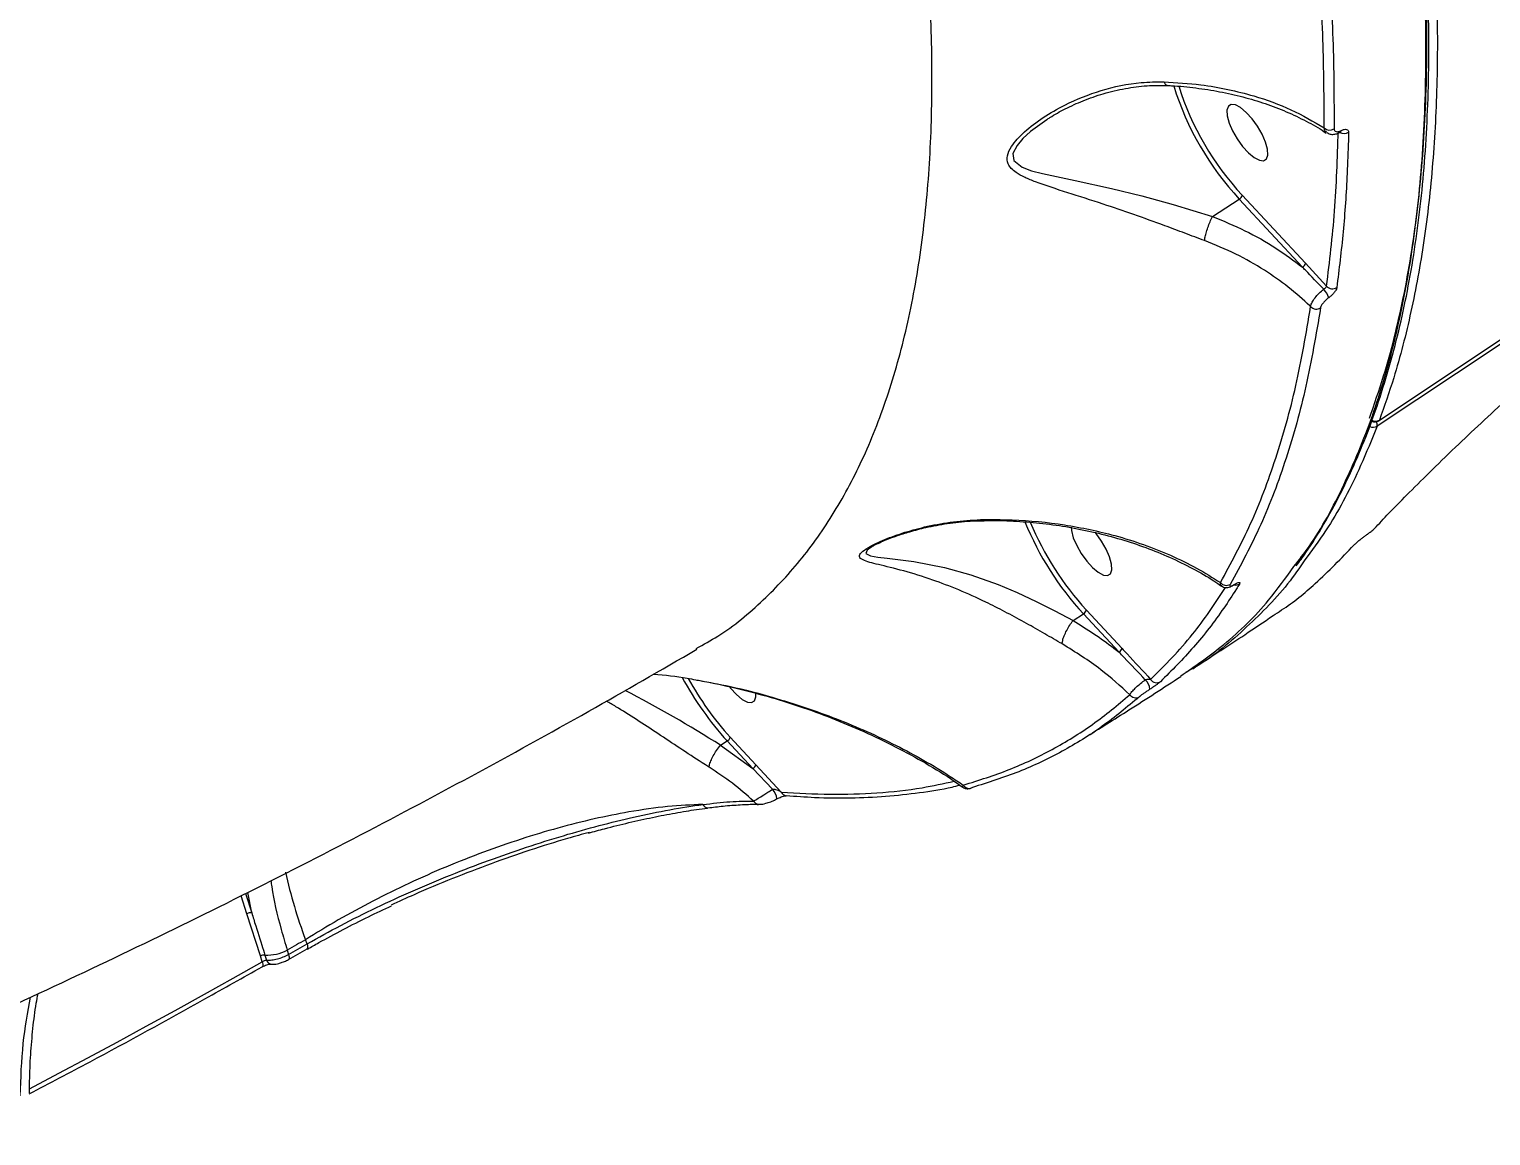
# Model space of a CAD drawing. Header units: millimetres. Extents: x -11024 to 8278, y -7837 to 5770.
# Drawn here: x 3660.6 to 3861.2, y 758.6 to 910.4 of the extents above; entities that cross this region are included whole.
import ezdxf

# ---------------------------------------------------------------- set-up
doc = ezdxf.new("R2010")
doc.units = ezdxf.units.MM
doc.layers.add('DIKOM_ОБЪЕКТ', color=7, linetype='Continuous')
doc.layers.add('DIKOM_РАЗМЕР_ОБЪЕКТА', color=7, linetype='Continuous')
doc.styles.add('style1', font='arial.ttf', dxfattribs={"width": 0.8})
doc.dimstyles.new('1-50', dxfattribs={"dimtxt": 300, "dimasz": 200, "dimexe": 100, "dimexo": 0, "dimgap": 100, "dimtad": 1, "dimtxsty": 'style1', "dimcen": 200, "dimclrd": 7, "dimclre": 7, "dimclrt": 7, "dimadec": 1, "dimazin": 2, "dimtfac": 1, "dimtmove": 0, "dimatfit": 2, "dimfxl": 0, "dimlwd": 25, "dimlwe": 18, "dimarcsym": 0})

# ---------------------------------------------------------------- blocks, each defined once
blk = doc.blocks.new('*D9')
at = {"layer": 'Defpoints', "color": 0, "transparency": 16777216}
for p in [(3740.68, 3707.51), (-8191.56, -3797.25), (-1076.12, -3797.25)]:
    blk.add_point(p, dxfattribs=at)
at = {"layer": 'DIKOM_РАЗМЕР_ОБЪЕКТА', "color": 7, "lineweight": 18, "transparency": 16777216}
for p, q in [((3740.68, 3707.51), (-8291.56, 3707.51)), ((-1076.12, -3797.25), (-8291.56, -3797.25))]:
    blk.add_line(p, q, dxfattribs=at)
at = {"layer": 'DIKOM_РАЗМЕР_ОБЪЕКТА', "color": 7, "lineweight": 25, "transparency": 16777216}
blk.add_line((-8191.56, 3507.51), (-8191.56, -3597.25), dxfattribs=at)
at = {"layer": 'DIKOM_РАЗМЕР_ОБЪЕКТА', "color": 7, "transparency": 16777216}
for points in [[(-8224.9, 3507.51), (-8158.23, 3507.51), (-8191.56, 3707.51)], [(-8224.9, -3597.25), (-8158.23, -3597.25), (-8191.56, -3797.25)]]:
    blk.add_solid(points, dxfattribs=at)
at = {"layer": 'DIKOM_РАЗМЕР_ОБЪЕКТА', "color": 7, "transparency": 16777216, "insert": (-8444.74, -44.87), "char_height": 300, "attachment_point": 5, "rotation": 90, "style": 'style1'}
blk.add_mtext('7500', dxfattribs=at)

msp = doc.modelspace()

# ---------------------------------------------------------------- linework, layer by layer
at = {"layer": 'DIKOM_ОБЪЕКТ', "color": 7, "linetype": 'Continuous', "lineweight": 15}
for p, q in [((3840.563, 896.237), (3840.552, 896.231)), ((3823.023, 884.663), (3826.703, 887.053)), ((3835.38, 877.726), (3826.703, 887.053)), ((3827.114, 887.578), (3835.791, 878.25)), ((3835.791, 878.25), (3838.691, 875.112)), ((3776.24, 839.324), (3776.136, 839.251)), ((3805.713, 830.679), (3810.615, 825.41)), ((3803.908, 829.248), (3803.911, 829.25)), ((3803.911, 829.25), (3805.303, 830.155)), ((3810.205, 824.885), (3805.303, 830.155)), ((3820.315, 822.631), (3820.689, 822.875)), ((3755.512, 812.123), (3756.424, 812.715)), ((3759.943, 808.932), (3756.424, 812.715)), ((3756.834, 813.24), (3760.353, 809.457)), ((3755.51, 812.121), (3755.512, 812.123)), ((3755.512, 812.123), (3759.943, 808.932)), ((3762.656, 806.095), (3759.943, 808.932)), ((3760.353, 809.457), (3763.834, 805.695)), ((3763.207, 804.759), (3763.2, 804.756)), ((3753.726, 803.547), (3753.761, 803.547)), ((3690.49, 789.015), (3689.715, 791.487)), ((3690.318, 791.794), (3691.151, 789.136)), ((3691.151, 789.136), (3690.602, 791.939)), ((3692.347, 783.221), (3690.49, 789.015)), ((3698.771, 784.889), (3698.53, 785.446)), ((3692.596, 782.425), (3692.347, 783.221)), ((3692.96, 783.353), (3693.178, 782.658)), ((3696.026, 784.014), (3696.211, 783.424)), ((3696.199, 782.729), (3696.191, 782.725)), ((3696.199, 782.729), (3698.762, 784.195))]:
    msp.add_line(p, q, dxfattribs=at)
at = {"layer": 'DIKOM_ОБЪЕКТ', "color": 7, "linetype": 'Continuous', "lineweight": 15, "flags": 128}
for points in [[(3845.946, 856.74), (3862.262, 867.57), (3878.351, 878.675), (3894.209, 890.05), (3909.83, 901.693), (3925.21, 913.601), (3940.343, 925.768), (3955.226, 938.192), (3969.854, 950.87), (3984.222, 963.796), (3998.326, 976.968), (4012.162, 990.38), (4025.726, 1004.03), (4039.014, 1017.913), (4052.02, 1032.025), (4064.742, 1046.362), (4077.177, 1060.918), (4089.319, 1075.69)], [(4089.01, 1074.869), (4076.868, 1060.097), (4064.434, 1045.54), (4051.711, 1031.204), (4038.705, 1017.092), (4025.417, 1003.209), (4011.854, 989.559), (3998.017, 976.146), (3983.913, 962.975), (3969.545, 950.049), (3954.917, 937.371), (3940.034, 924.947), (3924.901, 912.779), (3909.521, 900.872), (3893.9, 889.229), (3878.043, 877.853), (3861.953, 866.749), (3845.637, 855.919)], [(3826.178, 899.98), (3825.601, 900.046), (3825.204, 899.799), (3825.019, 899.259), (3825.061, 898.47), (3825.326, 897.495), (3825.794, 896.414), (3826.425, 895.314), (3827.169, 894.284), (3827.966, 893.408), (3828.751, 892.757), (3829.461, 892.382), (3830.038, 892.316), (3830.434, 892.563), (3830.619, 893.103), (3830.577, 893.892), (3830.312, 894.867), (3829.845, 895.948), (3829.214, 897.048), (3828.469, 898.078), (3827.672, 898.954), (3826.887, 899.606), (3826.178, 899.98)], [(3800.283, 897.942), (3798.026, 896.316), (3797.015, 895.39), (3796.197, 894.434), (3795.646, 893.309), (3795.764, 892.37), (3796.891, 891.45), (3798.188, 890.956), (3799.678, 890.558), (3804.166, 889.588), (3809.157, 888.523), (3813.317, 887.5), (3817.627, 886.311), (3820.329, 885.5), (3823.017, 884.659), (3823.019, 884.658), (3823.019, 884.658)], [(3845.884, 856.658), (3845.904, 856.674), (3845.946, 856.74)], [(3803.609, 842.033), (3803.661, 841.571), (3803.926, 840.596), (3804.393, 839.515), (3805.025, 838.415), (3805.769, 837.385), (3806.566, 836.509), (3807.351, 835.858), (3808.06, 835.484), (3808.637, 835.417), (3809.034, 835.664), (3809.219, 836.204), (3809.177, 836.994), (3808.911, 837.968), (3808.444, 839.05), (3807.813, 840.15), (3807.069, 841.179), (3806.923, 841.356)], [(3776.136, 839.251), (3775.632, 838.894), (3775.45, 838.446), (3776.065, 838.125), (3777.1, 837.952), (3778.392, 837.81), (3782.044, 837.34), (3786.263, 836.51), (3789.842, 835.508), (3793.632, 834.163), (3796.221, 833.081), (3798.845, 831.865), (3801.408, 830.574), (3803.907, 829.248), (3803.908, 829.248), (3803.908, 829.248)], [(3826.087, 834.221), (3826.043, 834.176), (3826.007, 834.152)], [(3756.746, 820.128), (3756.89, 819.946), (3757.687, 819.07), (3758.472, 818.418), (3759.182, 818.044), (3759.758, 817.978), (3760.155, 818.225), (3760.34, 818.765), (3760.341, 819.223)], [(3790.083, 806.342), (3789.926, 806.264), (3789.858, 806.242)], [(3760.692, 804.029), (3760.719, 804.027), (3760.751, 804.026)], [(3698.53, 785.446), (3698.217, 785.267), (3697.905, 785.088), (3697.591, 784.909), (3697.278, 784.729), (3696.965, 784.551), (3696.652, 784.372), (3696.339, 784.193), (3696.026, 784.014)], [(3696.211, 783.424), (3696.531, 783.607), (3696.851, 783.79), (3697.171, 783.973), (3697.491, 784.156), (3697.812, 784.339), (3698.131, 784.522), (3698.451, 784.705), (3698.771, 784.889)], [(3660.661, 765.005), (3664.674, 767.12), (3668.681, 769.253), (3672.683, 771.404), (3676.678, 773.572), (3680.667, 775.759), (3684.65, 777.963), (3688.626, 780.186), (3692.596, 782.425)], [(3692.596, 782.425), (3692.647, 782.262), (3692.678, 782.111), (3692.687, 781.978), (3692.674, 781.867), (3692.639, 781.784), (3692.584, 781.73), (3692.582, 781.729)], [(3696.211, 783.424), (3696.262, 783.262), (3696.293, 783.111), (3696.302, 782.979), (3696.29, 782.868), (3696.256, 782.785), (3696.202, 782.731), (3696.199, 782.729)], [(3698.787, 784.213), (3698.764, 784.196), (3698.762, 784.195)]]:
    msp.add_lwpolyline(points, dxfattribs=at)
at = {"layer": 'DIKOM_ОБЪЕКТ', "color": 7, "linetype": 'Continuous', "lineweight": 15}
for centre, radius, start, end in [((3856.265, 914.546), 40.37, 197.22249, 222.9225), ((3855.616, 914.144), 38.963, 197.25644, 222.98662), ((3839.109, 897.693), 1.158, 229.34675, 301.80226), ((3841.089, 897.224), 1.17, 239.2283, 301.53925), ((3840.392, 896.5), 0.314, 302.98141, 354.26421), ((3826.262, 887.821), 0.885, 299.85336, 344.04413), ((3834.939, 878.494), 0.886, 299.87437, 344.02312), ((3836.203, 872.659), 2.908, 17.35384, 44.09637), ((3839.507, 875.872), 1.115, 222.98357, 301.27633), ((3837.286, 873.087), 1.115, 225.22468, 301.09887), ((3845.339, 857.497), 1, 241.89881, 303.05726), ((3845.397, 857.631), 1.046, 241.73599, 301.6003), ((3845.09, 856.807), 1.043, 242.73361, 301.61116), ((3844.674, 856.06), 0.973, 351.66219, 27.95548), ((3836.375, 858.726), 42.212, 202.17663, 222.59886), ((3836.099, 858.55), 41.232, 202.5701, 222.52816), ((3824.937, 835.095), 1.037, 218.3835, 300.19052), ((3826.224, 835.074), 0.968, 258.79151, 301.64535), ((3804.861, 830.923), 0.886, 299.87614, 344.02135), ((3809.764, 825.653), 0.885, 299.85336, 344.04413), ((3788.457, 841.951), 43.369, 208.26202, 222.3858), ((3787.692, 841.436), 41.799, 208.81567, 222.4199), ((3812.109, 819.458), 2.363, 8.75422, 43.98725), ((3815.374, 821.707), 0.994, 212.71491, 300.12422), ((3662.224, 664.841), 174.337, 57.65024, 62.62015), ((3812.49, 819.63), 0.988, 214.92881, 300.1155), ((3755.982, 813.484), 0.886, 299.87614, 344.02135), ((3759.502, 809.7), 0.885, 299.84157, 344.06856), ((3789.628, 807.151), 0.938, 211.52939, 284.17124), ((3760.789, 804.871), 0.848, 207.41013, 263.40139), ((3761.22, 804.72), 1.988, 1.14854, 43.7573), ((3764.621, 806.075), 0.874, 205.76384, 263.34003), ((3753.8, 804.311), 0.767, 203.31072, 264.42078), ((3762.96, 809.465), 68.761, 192.39387, 200.44502), ((3690.995, 788.119), 1.029, 81.27273, 119.40968), ((3698.188, 784.537), 0.681, 331.55716, 31.02975), ((3692.885, 782.213), 1.142, 86.23697, 118.10469), ((3693.335, 789.054), 5.713, 266.23722, 298.10136), ((3693.913, 782.852), 0.76, 194.80658, 261.46709)]:
    msp.add_arc(centre, radius, start, end, dxfattribs=at)
for points, knots in [([(3520.966, 1482.563), (3523.729, 1480.453), (3531.172, 1474.769), (3543.463, 1464.738), (3557.832, 1452.284), (3572.448, 1438.837), (3587.265, 1424.421), (3602.236, 1409.058), (3617.032, 1393.087), (3631.605, 1376.578), (3645.916, 1359.61), (3660.197, 1341.906), (3674.397, 1323.497), (3688.462, 1304.431), (3702.084, 1285.129), (3715.226, 1265.661), (3727.863, 1246.103), (3740.2, 1226.134), (3752.181, 1205.808), (3763.756, 1185.19), (3774.668, 1164.732), (3784.895, 1144.501), (3794.433, 1124.557), (3803.436, 1104.575), (3811.849, 1084.624), (3819.626, 1064.777), (3826.598, 1045.47), (3832.759, 1026.756), (3838.123, 1008.676), (3842.776, 990.933), (3846.671, 973.607), (3849.776, 956.769), (3851.926, 941.467), (3853.256, 927.626), (3853.901, 915.148), (3853.935, 903.232), (3853.35, 891.92), (3852.155, 881.33), (3850.358, 871.513), (3848.267, 863.365), (3846.617, 858.657), (3845.946, 856.74)], [0, 0, 0, 0, 0.01565218, 0.04216791, 0.06870427, 0.09522005, 0.12250621, 0.14981463, 0.17710056, 0.20361659, 0.23015278, 0.25666873, 0.2839548, 0.31126298, 0.33854912, 0.36506499, 0.3916013, 0.41811716, 0.44540309, 0.47271166, 0.49999757, 0.5265134, 0.55304984, 0.57956554, 0.60685156, 0.63415996, 0.66144588, 0.68796177, 0.71449808, 0.74101388, 0.76829994, 0.79560818, 0.82289424, 0.84597233, 0.86907741, 0.89218255, 0.91550655, 0.93883056, 0.96156384, 0.98434858, 1, 1, 1, 1]), ([(3834.204, 836.644), (3834.909, 837.547), (3837.496, 840.859), (3841.138, 847.714), (3845.079, 857.073), (3848.125, 867.416), (3850.363, 878.579), (3851.815, 890.767), (3852.445, 903.976), (3852.23, 918.186), (3851.187, 932.907), (3849.374, 948.041), (3846.862, 963.484), (3843.59, 979.669), (3839.538, 996.574), (3834.701, 1014.159), (3829.111, 1032.285), (3822.769, 1050.905), (3815.693, 1069.965), (3807.85, 1089.53), (3799.236, 1109.553), (3789.861, 1129.974), (3779.932, 1150.344), (3769.496, 1170.594), (3758.612, 1190.659), (3747.1, 1210.866), (3734.976, 1231.151), (3722.261, 1251.437), (3710.044, 1270.11), (3701.951, 1281.874), (3698.372, 1287.077)], [0, 0, 0, 0, 0.0140766, 0.0516775, 0.0892479, 0.1257579, 0.1622958, 0.1988058, 0.236376, 0.273977, 0.3115474, 0.3467427, 0.3819632, 0.4171585, 0.4533004, 0.4894695, 0.5256112, 0.5621212, 0.5986593, 0.6351693, 0.6727399, 0.7103408, 0.7479112, 0.7844213, 0.8209596, 0.8574695, 0.8950396, 0.9326408, 0.9702113, 1, 1, 1, 1]), ([(3834.526, 836.73), (3834.971, 837.332), (3836.301, 839.129), (3838.316, 842.397), (3840.582, 846.519), (3842.657, 850.917), (3844.553, 855.574), (3846.262, 860.482), (3847.776, 865.62), (3849.089, 870.971), (3850.199, 876.527), (3851.11, 882.289), (3851.82, 888.259), (3852.331, 894.439), (3852.644, 900.83), (3852.758, 907.433), (3852.674, 914.251), (3852.391, 921.285), (3851.909, 928.539), (3851.229, 935.998), (3850.353, 943.631), (3849.283, 951.41), (3848.024, 959.323), (3846.572, 967.378), (3844.93, 975.576), (3843.098, 983.915), (3841.075, 992.397), (3838.862, 1001.021), (3836.459, 1009.786), (3833.865, 1018.693), (3831.08, 1027.743), (3828.107, 1036.927), (3824.955, 1046.218), (3821.632, 1055.589), (3818.146, 1065.02), (3814.497, 1074.508), (3810.685, 1084.053), (3806.713, 1093.657), (3802.578, 1103.318), (3798.282, 1113.037), (3793.824, 1122.813), (3789.204, 1132.646), (3784.423, 1142.537), (3779.481, 1152.481), (3774.391, 1162.454), (3769.17, 1172.426), (3763.828, 1182.369), (3758.372, 1192.278), (3752.8, 1202.153), (3747.113, 1211.994), (3741.311, 1221.803), (3735.394, 1231.578), (3729.361, 1241.318), (3723.216, 1251.027), (3716.947, 1260.693), (3712.467, 1267.509), (3710.051, 1271.079), (3709.792, 1271.462)], [0, 0, 0, 0, 0.0093139, 0.0277929, 0.0463396, 0.0649741, 0.0837158, 0.1025567, 0.1213783, 0.1400951, 0.1587398, 0.1773319, 0.1958913, 0.2144377, 0.2329911, 0.2515655, 0.2701809, 0.2888582, 0.3076179, 0.3264754, 0.3453278, 0.3640494, 0.3827102, 0.401325, 0.4199093, 0.4384781, 0.4570464, 0.4756263, 0.4942311, 0.5128756, 0.531575, 0.5503443, 0.5691364, 0.5878684, 0.6065361, 0.6251542, 0.643738, 0.6623024, 0.6808621, 0.6994312, 0.7180208, 0.7366462, 0.7553218, 0.7740631, 0.7928535, 0.811606, 0.8302857, 0.8489119, 0.8675003, 0.8860654, 0.9046218, 0.9231847, 0.941764, 0.9603745, 0.9790311, 0.9977484, 1, 1, 1, 1]), ([(3844.558, 856.989), (3845.228, 858.902), (3847.048, 864.094), (3849.352, 873.393), (3851.253, 885.11), (3852.327, 897.766), (3852.588, 911.283), (3852.026, 925.603), (3850.639, 940.689), (3848.411, 956.53), (3845.363, 973.086), (3841.511, 990.298), (3836.875, 1008.086), (3831.475, 1026.367), (3825.322, 1045.088), (3818.409, 1064.227), (3810.764, 1083.744), (3802.417, 1103.576), (3793.409, 1123.628), (3783.779, 1143.808), (3773.552, 1164.054), (3762.735, 1184.334), (3751.354, 1204.611), (3739.459, 1224.83), (3727.071, 1244.868), (3717.262, 1260.224), (3711.469, 1268.769), (3710.08, 1270.819)], [0, 0, 0, 0, 0.0243383, 0.0660693, 0.1079317, 0.1498609, 0.1917904, 0.2336528, 0.2753836, 0.3171144, 0.3589768, 0.4009062, 0.4428356, 0.4846981, 0.5264288, 0.5681597, 0.6100221, 0.6519516, 0.693881, 0.7357433, 0.7774743, 0.8192051, 0.8610676, 0.9029968, 0.9449264, 0.986789, 1, 1, 1, 1]), ([(3752.18, 825.424), (3753.181, 825.967), (3756.509, 827.769), (3761.39, 831.88), (3766.833, 837.686), (3771.507, 844.44), (3775.537, 852.174), (3778.867, 860.926), (3781.472, 870.681), (3783.292, 881.231), (3784.342, 892.518), (3784.648, 904.476), (3784.215, 917.294), (3783.011, 930.964), (3781.024, 945.457), (3778.293, 960.464), (3774.846, 975.921), (3770.722, 991.758), (3765.855, 1008.222), (3760.23, 1025.282), (3753.85, 1042.891), (3746.846, 1060.677), (3739.257, 1078.576), (3731.129, 1096.524), (3722.337, 1114.794), (3712.884, 1133.335), (3702.787, 1152.09), (3692.996, 1169.347), (3683.693, 1185.077), (3677.842, 1194.519), (3674.914, 1199.244)], [0, 0, 0, 0, 0.0161442, 0.0536236, 0.0900464, 0.1264971, 0.1629199, 0.2003996, 0.2379099, 0.2753895, 0.3118389, 0.348316, 0.3847654, 0.4222704, 0.459806, 0.4973112, 0.5338202, 0.5703576, 0.6068668, 0.6444315, 0.6820267, 0.7195916, 0.756192, 0.7928204, 0.8294206, 0.8670767, 0.9047633, 0.9424196, 0.9711829, 1, 1, 1, 1]), ([(3838.355, 896.815), (3838.343, 900.823), (3838.319, 908.84), (3837.487, 921.692), (3836.054, 935.138), (3834.334, 946.906), (3833.014, 954.23), (3832.565, 956.718)], [0, 0, 0, 0, 0.2203107, 0.4406205, 0.6630821, 0.8855444, 1, 1, 1, 1]), ([(3833.915, 956.752), (3834.364, 954.258), (3835.68, 946.964), (3837.394, 935.257), (3838.835, 921.815), (3839.681, 908.882), (3839.707, 900.767), (3839.72, 896.709)], [0, 0, 0, 0, 0.11445402, 0.33476495, 0.55507525, 0.77753797, 1, 1, 1, 1]), ([(3821.947, 881.357), (3821.048, 881.696), (3819.233, 882.38), (3815.953, 883.606), (3812.15, 884.978), (3807.641, 886.508), (3803.035, 887.974), (3799.517, 889.095), (3797.265, 890.014), (3795.872, 890.763), (3794.907, 891.709), (3794.776, 892.981), (3795.482, 894.525), (3797.206, 896.375), (3799.77, 898.304), (3803.262, 900.315), (3807.735, 902.105), (3812.372, 903.11), (3815.316, 903.142), (3816.357, 903.154)], [0, 0, 0, 0, 0.0443377, 0.0895899, 0.1599544, 0.2324669, 0.3225008, 0.4152119, 0.4503606, 0.4859273, 0.5329423, 0.566426, 0.5998062, 0.6530971, 0.7102656, 0.7686671, 0.857875, 0.9497901, 1, 1, 1, 1]), ([(3816.357, 903.154), (3818.064, 903.047), (3821.072, 902.859), (3825.172, 902.143), (3829.374, 901.084), (3833.958, 899.426), (3836.878, 897.692), (3838.355, 896.815)], [0, 0, 0, 0, 0.2022577, 0.3564054, 0.5119938, 0.7532517, 1, 1, 1, 1]), ([(3816.357, 903.154), (3816.363, 903.136), (3816.426, 902.963), (3816.551, 902.73), (3816.687, 902.711), (3816.744, 902.703)], [0, 0, 0, 0, 0.0597832, 0.5992405, 1, 1, 1, 1]), ([(3800.274, 897.952), (3800.417, 898.051), (3801.204, 898.596), (3802.864, 899.495), (3805.313, 900.613), (3808.078, 901.58), (3811.011, 902.274), (3813.926, 902.666), (3815.84, 902.648), (3816.741, 902.639)], [0, 0, 0, 0, 0.0321169, 0.1761931, 0.3317916, 0.5006294, 0.6790799, 0.8489466, 1, 1, 1, 1]), ([(3816.741, 902.639), (3816.961, 902.633), (3818.323, 902.597), (3820.767, 902.329), (3824.049, 901.827), (3827.232, 901.103), (3830.291, 900.183), (3833.201, 899.075), (3835.898, 897.773), (3837.711, 896.776), (3838.546, 896.176), (3838.632, 896.114)], [0, 0, 0, 0, 0.0255813, 0.158352, 0.292876, 0.4290624, 0.566653, 0.7052988, 0.8445675, 0.9839899, 1, 1, 1, 1]), ([(3838.705, 896.219), (3838.64, 896.255), (3838.437, 896.366), (3838.388, 896.634), (3838.355, 896.815)], [0, 0, 0, 0, 0.3217297, 1, 1, 1, 1]), ([(3838.691, 875.112), (3839.103, 878.497), (3839.927, 885.273), (3840.177, 892.667), (3840.302, 896.369)], [0, 0, 0, 0, 0.4994491, 1, 1, 1, 1]), ([(3838.725, 896.187), (3838.831, 896.119), (3839.08, 895.96), (3839.567, 895.922), (3840.071, 895.997), (3840.401, 896.171), (3840.555, 896.253)], [0, 0, 0, 0, 0.1915388, 0.4512128, 0.7436687, 1, 1, 1, 1]), ([(3839.72, 896.709), (3839.732, 896.615), (3839.756, 896.425), (3839.965, 896.289), (3840.273, 896.288), (3840.543, 896.385), (3840.688, 896.46), (3840.704, 896.469)], [0, 0, 0, 0, 0.2486971, 0.4975237, 0.7389606, 0.9703158, 1, 1, 1, 1]), ([(3841.701, 896.227), (3841.693, 895.846), (3841.65, 893.943), (3841.476, 889.317), (3841.026, 882.505), (3840.399, 877.449), (3840.086, 874.92)], [0, 0, 0, 0, 0.0507668, 0.253855, 0.6266999, 1, 1, 1, 1]), ([(3840.553, 896.229), (3840.576, 896.241), (3840.638, 896.276), (3840.699, 896.293), (3840.699, 896.293), (3840.698, 896.293)], [0, 0, 0, 0, 0.2648572, 0.7120581, 1, 1, 1, 1]), ([(3840.704, 896.469), (3840.849, 896.533), (3841.13, 896.658), (3841.453, 896.649), (3841.666, 896.513), (3841.689, 896.322), (3841.701, 896.227)], [0, 0, 0, 0, 0.2592068, 0.5021765, 0.7511115, 1, 1, 1, 1]), ([(3850.032, 846.807), (3851.06, 847.832), (3853.117, 849.884), (3856.626, 853.27), (3860.301, 856.735), (3864.081, 860.217), (3868.085, 863.822), (3872.278, 867.501), (3876.603, 871.198), (3881.009, 874.86), (3885.44, 878.425), (3889.854, 881.87), (3892.722, 884.008), (3894.154, 885.075)], [0, 0, 0, 0, 0.1009695, 0.2019356, 0.2903392, 0.3790231, 0.4674237, 0.5561123, 0.6450891, 0.7337809, 0.8224253, 0.9113529, 1, 1, 1, 1]), ([(3821.947, 881.357), (3821.948, 881.382), (3821.956, 881.492), (3822.001, 881.801), (3822.136, 882.38), (3822.383, 883.159), (3822.69, 883.966), (3822.909, 884.428), (3823.019, 884.658)], [0, 0, 0, 0, 0.0350527, 0.155249, 0.3664368, 0.5776425, 0.7888333, 1, 1, 1, 1]), ([(3823.019, 884.658), (3823.02, 884.66), (3823.021, 884.661), (3823.023, 884.663), (3823.023, 884.663)], [0, 0, 0, 0, 0.67779511, 1, 1, 1, 1]), ([(3823.023, 884.663), (3824.53, 884.046), (3827.563, 882.803), (3831.712, 880.459), (3834.184, 878.617), (3835.38, 877.726)], [0, 0, 0, 0, 0.3372176, 0.6791338, 1, 1, 1, 1]), ([(3836.501, 872.296), (3836.465, 872.33), (3835.5, 873.264), (3833.476, 875.025), (3830.077, 877.42), (3826.248, 879.608), (3823.387, 880.771), (3821.947, 881.357)], [0, 0, 0, 0, 0.0088949, 0.2417806, 0.4772789, 0.7368266, 1, 1, 1, 1]), ([(3838.291, 874.683), (3837.457, 875.566), (3836.493, 876.586), (3835.513, 877.59), (3835.38, 877.726)], [0, 0, 0, 0, 0.8649619, 1, 1, 1, 1]), ([(3836.501, 872.296), (3836.505, 872.326), (3836.531, 872.505), (3836.684, 872.903), (3837.087, 873.517), (3837.642, 874.148), (3838.074, 874.504), (3838.291, 874.683)], [0, 0, 0, 0, 0.0479697, 0.2861477, 0.5242483, 0.7620885, 1, 1, 1, 1]), ([(3838.291, 874.683), (3838.336, 874.716), (3838.428, 874.782), (3838.549, 874.896), (3838.641, 875.005), (3838.681, 875.076), (3838.69, 875.107), (3838.691, 875.112)], [0, 0, 0, 0, 0.2368302, 0.4743451, 0.7125484, 0.9509902, 1, 1, 1, 1]), ([(3840.086, 874.92), (3840.083, 874.901), (3840.065, 874.796), (3839.967, 874.562), (3839.717, 874.205), (3839.375, 873.837), (3839.11, 873.63), (3838.978, 873.527)], [0, 0, 0, 0, 0.0489348, 0.2871153, 0.5249475, 0.7625111, 1, 1, 1, 1]), ([(3838.978, 873.527), (3838.845, 873.422), (3838.579, 873.214), (3838.235, 872.845), (3837.982, 872.488), (3837.884, 872.255), (3837.865, 872.15), (3837.861, 872.133)], [0, 0, 0, 0, 0.2377507, 0.475458, 0.7137543, 0.9520328, 1, 1, 1, 1]), ([(3824.124, 834.451), (3825.554, 837.081), (3828.413, 842.342), (3831.821, 851.42), (3834.626, 861.29), (3835.876, 868.627), (3836.501, 872.296)], [0, 0, 0, 0, 0.2485947, 0.4971892, 0.7485949, 1, 1, 1, 1]), ([(3837.861, 872.133), (3837.243, 868.496), (3836.006, 861.222), (3833.218, 851.35), (3829.803, 842.201), (3826.906, 836.866), (3825.458, 834.199)], [0, 0, 0, 0, 0.2485959, 0.4971903, 0.748596, 1, 1, 1, 1]), ([(3845.637, 855.919), (3844.895, 854.09), (3842.895, 849.163), (3839.758, 843.077), (3836.996, 839.332), (3836.011, 837.998)], [0, 0, 0, 0, 0.2752966, 0.7416947, 1, 1, 1, 1]), ([(3845.497, 842.099), (3846.135, 842.783), (3847.42, 844.159), (3849.158, 845.92), (3850.032, 846.807)], [0, 0, 0, 0, 0.4964987, 1, 1, 1, 1]), ([(3802.407, 826.029), (3802.308, 826.087), (3801.426, 826.598), (3799.687, 827.608), (3797.138, 829.053), (3794.512, 830.47), (3791.481, 831.994), (3788.121, 833.506), (3784.299, 834.965), (3780.508, 836.124), (3777.682, 836.788), (3775.936, 837.224), (3774.955, 837.551), (3774.453, 837.959), (3774.728, 838.554), (3775.876, 839.375), (3777.987, 840.378), (3780.802, 841.383), (3783.986, 842.226), (3787.462, 842.862), (3789.943, 843.007), (3791.192, 843.08)], [0, 0, 0, 0, 0.0056291, 0.050197, 0.0960215, 0.1433418, 0.1917793, 0.262307, 0.3349971, 0.42574, 0.5191898, 0.5587298, 0.5987878, 0.6438237, 0.679933, 0.7160782, 0.7691283, 0.8232025, 0.878455, 0.9388521, 1, 1, 1, 1]), ([(3776.118, 839.276), (3776.139, 839.291), (3776.226, 839.355), (3776.623, 839.588), (3777.329, 839.939), (3778.376, 840.388), (3779.772, 840.906), (3781.575, 841.48), (3783.882, 842.075), (3786.652, 842.585), (3789.225, 842.899), (3790.833, 842.914), (3791.365, 842.918)], [0, 0, 0, 0, 0.0165849, 0.0704786, 0.1358046, 0.2145931, 0.3091315, 0.4222121, 0.5584861, 0.7313903, 0.9111427, 1, 1, 1, 1]), ([(3791.192, 843.08), (3792.638, 843.089), (3796.58, 843.114), (3802.828, 842.468), (3808.803, 841.204), (3813.594, 839.703), (3817.352, 838.208), (3820.906, 836.479), (3823.051, 835.127), (3824.124, 834.451)], [0, 0, 0, 0, 0.1128024, 0.3073759, 0.5062372, 0.6280289, 0.7498317, 0.8749167, 1, 1, 1, 1]), ([(3791.192, 843.08), (3791.202, 843.064), (3791.262, 842.977), (3791.324, 842.972), (3791.375, 842.968)], [0, 0, 0, 0, 0.17786811, 1, 1, 1, 1]), ([(3791.375, 842.928), (3791.772, 842.941), (3793.383, 842.997), (3796.189, 842.884), (3799.797, 842.588), (3803.399, 842.07), (3806.974, 841.346), (3810.488, 840.412), (3813.904, 839.273), (3817.198, 837.938), (3820.312, 836.405), (3822.684, 835.067), (3823.921, 834.192), (3824.273, 833.943)], [0, 0, 0, 0, 0.0306025, 0.1243225, 0.220592, 0.3195284, 0.4210963, 0.5250503, 0.6309458, 0.7382881, 0.8472853, 0.9565505, 1, 1, 1, 1]), ([(3842.448, 839.587), (3842.463, 839.602), (3842.55, 839.699), (3842.782, 839.917), (3843.181, 840.25), (3843.575, 840.556), (3843.822, 840.732), (3843.946, 840.821)], [0, 0, 0, 0, 0.063946, 0.3886116, 0.6455674, 0.8222529, 1, 1, 1, 1]), ([(3843.946, 840.821), (3844.075, 840.913), (3844.332, 841.097), (3844.749, 841.422), (3845.188, 841.789), (3845.387, 841.989), (3845.497, 842.099)], [0, 0, 0, 0, 0.1848681, 0.3686026, 0.6500828, 1, 1, 1, 1]), ([(3831.338, 829.947), (3831.734, 830.191), (3833.789, 831.46), (3837.586, 834.543), (3840.709, 837.782), (3842.448, 839.587)], [0, 0, 0, 0, 0.095633, 0.4962914, 1, 1, 1, 1]), ([(3818.64, 821.617), (3820.66, 823.012), (3825.008, 826.016), (3830.185, 831.069), (3833.073, 835.076), (3834.204, 836.644)], [0, 0, 0, 0, 0.345365, 0.7436847, 1, 1, 1, 1]), ([(3836.011, 837.998), (3835.249, 836.875), (3832.782, 833.243), (3827.709, 828.22), (3822.885, 824.047), (3819.81, 822.377), (3819.301, 822.1)], [0, 0, 0, 0, 0.1667564, 0.5398682, 0.9238166, 1, 1, 1, 1]), ([(3814.537, 821.17), (3816.519, 823.144), (3820.277, 826.887), (3823.369, 831.565), (3824.83, 833.776)], [0, 0, 0, 0, 0.5273783, 1, 1, 1, 1]), ([(3826.732, 834.25), (3826.592, 834.025), (3825.895, 832.898), (3823.894, 829.885), (3820.531, 825.471), (3817.426, 822.389), (3815.873, 820.847)], [0, 0, 0, 0, 0.04414112, 0.22071953, 0.6100142, 1, 1, 1, 1]), ([(3824.296, 833.981), (3824.272, 833.989), (3824.125, 834.036), (3824.104, 834.235), (3824.121, 834.421), (3824.124, 834.451)], [0, 0, 0, 0, 0.1437126, 0.8609476, 1, 1, 1, 1]), ([(3824.297, 833.962), (3824.38, 833.911), (3824.555, 833.805), (3824.858, 833.761), (3825.17, 833.785), (3825.531, 833.898), (3825.849, 834.049), (3826.094, 834.207), (3826.135, 834.233)], [0, 0, 0, 0, 0.1303123, 0.2748874, 0.4229841, 0.6122421, 0.9351266, 1, 1, 1, 1]), ([(3825.458, 834.199), (3825.425, 834.122), (3825.368, 833.988), (3825.506, 833.96), (3825.74, 834.03), (3825.97, 834.157), (3826.087, 834.221)], [0, 0, 0, 0, 0.3292252, 0.5797616, 0.7885719, 1, 1, 1, 1]), ([(3826.008, 834.151), (3826.052, 834.177), (3826.154, 834.237), (3826.258, 834.284), (3826.273, 834.289), (3826.28, 834.292)], [0, 0, 0, 0, 0.29618513, 0.67770835, 1, 1, 1, 1]), ([(3826.087, 834.221), (3826.208, 834.288), (3826.449, 834.42), (3826.692, 834.491), (3826.814, 834.457), (3826.788, 834.345), (3826.737, 834.26), (3826.732, 834.25)], [0, 0, 0, 0, 0.2147257, 0.4258964, 0.681711, 0.9641219, 1, 1, 1, 1]), ([(3802.407, 826.029), (3802.407, 826.05), (3802.401, 826.183), (3802.451, 826.525), (3802.655, 827.146), (3802.998, 827.879), (3803.434, 828.624), (3803.75, 829.04), (3803.908, 829.248)], [0, 0, 0, 0, 0.0319284, 0.2048346, 0.4036208, 0.6024129, 0.8012039, 1, 1, 1, 1]), ([(3803.911, 829.25), (3805.823, 828.039), (3808.001, 826.661), (3809.966, 825.077), (3810.205, 824.885)], [0, 0, 0, 0, 0.8785814, 1, 1, 1, 1]), ([(3820.911, 823.021), (3823.097, 824.436), (3826.601, 826.706), (3830.054, 829.045), (3831.353, 829.925)], [0, 0, 0, 0, 0.62395684, 1, 1, 1, 1]), ([(3343.293, 687.566), (3344.438, 687.689), (3351.424, 688.44), (3364.233, 690.124), (3381.718, 692.635), (3399.183, 695.485), (3416.625, 698.641), (3434.04, 702.111), (3451.422, 705.892), (3468.768, 709.984), (3486.073, 714.385), (3503.331, 719.095), (3520.538, 724.113), (3537.69, 729.438), (3554.781, 735.069), (3571.807, 741.004), (3588.763, 747.242), (3605.645, 753.782), (3622.447, 760.622), (3639.165, 767.76), (3655.794, 775.195), (3672.33, 782.925), (3688.767, 790.948), (3705.102, 799.26), (3721.327, 807.866), (3737.059, 816.523), (3747.317, 822.443), (3752.255, 825.293)], [0, 0, 0, 0, 0.0080362, 0.0490171, 0.0900366, 0.1310959, 0.1721948, 0.2133345, 0.254516, 0.2957395, 0.3370049, 0.3783135, 0.4196649, 0.4610597, 0.5024978, 0.543979, 0.5855033, 0.6270706, 0.6686811, 0.7103338, 0.7520283, 0.7937646, 0.8355423, 0.8773601, 0.9192172, 0.9611141, 1, 1, 1, 1]), ([(3811.68, 819.065), (3810.393, 820.243), (3807.579, 822.818), (3804.227, 824.9), (3802.407, 826.029)], [0, 0, 0, 0, 0.457442, 1, 1, 1, 1]), ([(3813.809, 821.1), (3812.848, 822.123), (3811.654, 823.392), (3810.44, 824.643), (3810.205, 824.885)], [0, 0, 0, 0, 0.8058687, 1, 1, 1, 1]), ([(3810.615, 825.41), (3810.845, 825.162), (3812.153, 823.753), (3813.46, 822.337), (3814.537, 821.17)], [0, 0, 0, 0, 0.1757427, 1, 1, 1, 1]), ([(3746.328, 821.899), (3747.884, 821.75), (3749.851, 821.562), (3751.706, 821.19), (3752.095, 821.112)], [0, 0, 0, 0, 0.7903921, 1, 1, 1, 1]), ([(3752.095, 821.112), (3753.704, 820.82), (3757.307, 820.167), (3763.827, 818.439), (3771.547, 815.854), (3779.716, 812.195), (3785.344, 809.004), (3788.236, 807.06), (3788.829, 806.661)], [0, 0, 0, 0, 0.1129142, 0.2529169, 0.4820068, 0.7116962, 0.9408613, 1, 1, 1, 1]), ([(3752.246, 821.073), (3752.323, 821.061), (3753.914, 820.81), (3756.96, 820.141), (3761.411, 819.027), (3765.854, 817.664), (3770.289, 816.078), (3774.683, 814.258), (3779.014, 812.222), (3783.163, 809.984), (3786.43, 808.028), (3788.197, 806.77), (3788.758, 806.369)], [0, 0, 0, 0, 0.0053482, 0.1105515, 0.2189653, 0.3318384, 0.4484656, 0.5684602, 0.6923358, 0.8185704, 0.9423186, 1, 1, 1, 1]), ([(3805.45, 813.14), (3807.491, 814.412), (3811.925, 817.173), (3816.309, 820.025), (3818.675, 821.564)], [0, 0, 0, 0, 0.4604146, 1, 1, 1, 1]), ([(3811.68, 819.065), (3811.698, 819.099), (3811.777, 819.246), (3812.04, 819.581), (3812.542, 820.086), (3813.151, 820.616), (3813.589, 820.938), (3813.809, 821.1)], [0, 0, 0, 0, 0.073516, 0.3198457, 0.550778, 0.7734453, 1, 1, 1, 1]), ([(3813.809, 821.1), (3813.856, 821.119), (3813.911, 821.142), (3814.027, 821.175), (3814.164, 821.201), (3814.343, 821.208), (3814.465, 821.192), (3814.524, 821.174), (3814.537, 821.17)], [0, 0, 0, 0, 0.1599372, 0.1864906, 0.3965181, 0.6399485, 0.9174294, 1, 1, 1, 1]), ([(3815.873, 820.847), (3815.857, 820.833), (3815.788, 820.77), (3815.595, 820.616), (3815.254, 820.365), (3814.857, 820.089), (3814.582, 819.908), (3814.445, 819.818)], [0, 0, 0, 0, 0.0733261, 0.3224497, 0.5550038, 0.7773733, 1, 1, 1, 1]), ([(3788.829, 806.661), (3790.954, 807.327), (3795.205, 808.658), (3801.094, 811.482), (3806.649, 814.862), (3810.003, 817.664), (3811.68, 819.065)], [0, 0, 0, 0, 0.2490967, 0.4981947, 0.7490976, 1, 1, 1, 1]), ([(3812.986, 818.776), (3811.318, 817.381), (3807.981, 814.592), (3802.431, 811.205), (3796.518, 808.36), (3792.228, 807.015), (3790.083, 806.342)], [0, 0, 0, 0, 0.2490974, 0.4981947, 0.7490986, 1, 1, 1, 1]), ([(3814.445, 819.818), (3814.306, 819.727), (3814.027, 819.544), (3813.624, 819.264), (3813.275, 819.01), (3813.075, 818.854), (3813.003, 818.79), (3812.986, 818.776)], [0, 0, 0, 0, 0.2210531, 0.4418422, 0.6745168, 0.9251271, 1, 1, 1, 1]), ([(3753.932, 809.118), (3753.611, 809.324), (3752.304, 810.159), (3749.938, 811.711), (3746.893, 813.731), (3743.944, 815.655), (3741.554, 817.192), (3740.268, 817.933), (3739.838, 818.181)], [0, 0, 0, 0, 0.067816, 0.2756868, 0.4836836, 0.6899058, 0.8962513, 1, 1, 1, 1]), ([(3753.932, 809.118), (3753.935, 809.143), (3753.943, 809.22), (3753.989, 809.477), (3754.147, 809.965), (3754.492, 810.679), (3754.961, 811.45), (3755.319, 811.888), (3755.51, 812.121)], [0, 0, 0, 0, 0.0343172, 0.1060955, 0.3220824, 0.5380661, 0.754019, 1, 1, 1, 1]), ([(3760.037, 804.481), (3759.086, 805.308), (3757.176, 806.97), (3755.017, 808.4), (3753.932, 809.118)], [0, 0, 0, 0, 0.4978538, 1, 1, 1, 1]), ([(3763.834, 805.695), (3766.086, 805.563), (3770.59, 805.299), (3777.019, 805.543), (3782.709, 806.13), (3786.119, 806.878), (3787.574, 807.198)], [0, 0, 0, 0, 0.2664136, 0.5328286, 0.800708, 1, 1, 1, 1]), ([(3764.522, 805.235), (3765.823, 805.138), (3768.833, 804.912), (3773.382, 804.885), (3778.187, 805.092), (3782.813, 805.604), (3786.197, 806.13), (3787.99, 806.57), (3788.346, 806.658)], [0, 0, 0, 0, 0.1527529, 0.3533181, 0.5531657, 0.7520672, 0.9507982, 1, 1, 1, 1]), ([(3788.76, 806.371), (3788.735, 806.412), (3788.702, 806.469), (3788.802, 806.62), (3788.829, 806.661)], [0, 0, 0, 0, 0.7250746, 1, 1, 1, 1]), ([(3753.096, 804.007), (3754.371, 804.153), (3756.938, 804.447), (3758.999, 804.47), (3760.037, 804.481)], [0, 0, 0, 0, 0.4964868, 1, 1, 1, 1]), ([(3760.037, 804.481), (3760.228, 804.589), (3760.578, 804.786), (3761.328, 805.248), (3762.027, 805.687), (3762.442, 805.956), (3762.656, 806.095)], [0, 0, 0, 0, 0.33122512, 0.60779411, 0.79832678, 1, 1, 1, 1]), ([(3760.751, 804.037), (3760.811, 804.034), (3761.116, 804.017), (3761.643, 804.128), (3762.373, 804.36), (3762.919, 804.593), (3763.176, 804.748), (3763.242, 804.788)], [0, 0, 0, 0, 0.0842776, 0.4267004, 0.6937646, 0.9216049, 1, 1, 1, 1]), ([(3762.656, 806.095), (3762.692, 806.102), (3762.754, 806.114), (3762.89, 806.11), (3763.107, 806.071), (3763.425, 805.95), (3763.673, 805.809), (3763.811, 805.711), (3763.834, 805.695)], [0, 0, 0, 0, 0.07275721, 0.12281461, 0.27892237, 0.54904708, 0.92468656, 1, 1, 1, 1]), ([(3763.208, 804.759), (3763.273, 804.794), (3763.423, 804.875), (3763.692, 804.992), (3764.004, 805.104), (3764.302, 805.183), (3764.507, 805.206), (3764.524, 805.205), (3764.53, 805.205)], [0, 0, 0, 0, 0.1049544, 0.2417083, 0.4135402, 0.6313099, 0.8626478, 1, 1, 1, 1]), ([(3788.752, 806.361), (3788.824, 806.316), (3788.975, 806.22), (3789.225, 806.168), (3789.462, 806.163), (3789.663, 806.19), (3789.791, 806.228), (3789.856, 806.248)], [0, 0, 0, 0, 0.16464281, 0.3476974, 0.53044457, 0.75882949, 1, 1, 1, 1]), ([(3753.096, 804.007), (3751.501, 803.937), (3748.312, 803.797), (3743.239, 803.078), (3738.18, 802.067), (3733.214, 800.816), (3728.124, 799.29), (3722.966, 797.494), (3717.808, 795.459), (3712.716, 793.212), (3707.764, 790.772), (3702.981, 788.184), (3700.013, 786.358), (3698.53, 785.446)], [0, 0, 0, 0, 0.1033736, 0.2067519, 0.2946063, 0.3827367, 0.4705903, 0.5587494, 0.647182, 0.7353372, 0.8234676, 0.9118711, 1, 1, 1, 1]), ([(3698.771, 784.889), (3700.293, 785.736), (3703.342, 787.434), (3708.234, 789.869), (3713.283, 792.189), (3718.456, 794.356), (3723.674, 796.355), (3728.865, 798.165), (3733.957, 799.761), (3738.887, 801.143), (3743.81, 802.35), (3748.647, 803.353), (3751.613, 803.789), (3753.096, 804.007)], [0, 0, 0, 0, 0.0886911, 0.177667, 0.2663578, 0.3550644, 0.4440569, 0.5327632, 0.6211391, 0.7098005, 0.7981767, 0.8990889, 1, 1, 1, 1]), ([(3737.376, 800.085), (3738.116, 800.289), (3740.016, 800.813), (3742.96, 801.532), (3746.205, 802.254), (3749.297, 802.85), (3751.822, 803.275), (3753.225, 803.452), (3753.728, 803.516)], [0, 0, 0, 0, 0.1216468, 0.3123209, 0.5045505, 0.6978944, 0.8918214, 1, 1, 1, 1]), ([(3753.761, 803.54), (3754.467, 803.628), (3756.054, 803.825), (3758.236, 803.977), (3759.846, 804.046), (3760.578, 804.019), (3760.692, 804.015)], [0, 0, 0, 0, 0.26896, 0.6038918, 0.9381698, 1, 1, 1, 1]), ([(3737.495, 800.174), (3736.502, 799.902), (3733.845, 799.175), (3729.324, 797.742), (3724.027, 795.906), (3718.702, 793.858), (3714.085, 791.946), (3711.332, 790.663), (3710.287, 790.176)], [0, 0, 0, 0, 0.1142459, 0.305668, 0.497719, 0.6903844, 0.882437, 1, 1, 1, 1]), ([(3693.793, 793.563), (3693.826, 793.276), (3694.065, 791.201), (3694.869, 787.934), (3695.746, 784.961), (3696.026, 784.014)], [0, 0, 0, 0, 0.098334, 0.7129661, 1, 1, 1, 1]), ([(3691.151, 789.136), (3691.241, 788.84), (3691.69, 787.36), (3692.305, 785.44), (3692.819, 783.802), (3692.96, 783.353)], [0, 0, 0, 0, 0.15365253, 0.76829895, 1, 1, 1, 1]), ([(3698.817, 784.166), (3699.328, 784.461), (3700.904, 785.368), (3703.704, 786.856), (3707.04, 788.555), (3709.301, 789.62), (3710.361, 790.12)], [0, 0, 0, 0, 0.1423805, 0.4390569, 0.7369296, 1, 1, 1, 1]), ([(3692.596, 782.425), (3692.643, 782.455), (3692.736, 782.515), (3692.893, 782.588), (3693.042, 782.639), (3693.133, 782.656), (3693.173, 782.658), (3693.178, 782.658)], [0, 0, 0, 0, 0.2402969, 0.4811149, 0.7221532, 0.9626352, 1, 1, 1, 1]), ([(3693.178, 782.658), (3693.206, 782.655), (3693.413, 782.632), (3693.89, 782.649), (3694.667, 782.801), (3695.488, 783.065), (3695.97, 783.305), (3696.211, 783.424)], [0, 0, 0, 0, 0.0370641, 0.2779467, 0.5187672, 0.7593727, 1, 1, 1, 1]), ([(3695.349, 782.362), (3695.46, 782.396), (3695.759, 782.487), (3696.02, 782.639), (3696.185, 782.736)], [0, 0, 0, 0, 0.36901277, 1, 1, 1, 1]), ([(3660.618, 764.293), (3663.4, 765.761), (3671.467, 770.018), (3682.122, 775.834), (3689.967, 780.255), (3692.582, 781.729)], [0, 0, 0, 0, 0.25979134, 0.75322889, 1, 1, 1, 1]), ([(3692.587, 781.729), (3692.603, 781.739), (3692.689, 781.791), (3692.91, 781.893), (3693.22, 782.006), (3693.507, 782.077), (3693.694, 782.102), (3693.788, 782.102), (3693.789, 782.102), (3693.79, 782.102)], [0, 0, 0, 0, 0.0438589, 0.2329285, 0.4425539, 0.6551121, 0.8134131, 0.9383343, 1, 1, 1, 1]), ([(3693.802, 782.115), (3693.901, 782.104), (3694.235, 782.068), (3694.76, 782.151), (3695.188, 782.305), (3695.349, 782.362)], [0, 0, 0, 0, 0.2082348, 0.7021288, 1, 1, 1, 1]), ([(3659.38, 764.021), (3659.467, 766.449), (3659.636, 771.167), (3660.406, 775.485), (3660.779, 777.582)], [0, 0, 0, 0, 0.5144671, 1, 1, 1, 1]), ([(3660.673, 764.439), (3660.67, 764.973), (3660.658, 766.75), (3660.801, 769.71), (3661.105, 773.28), (3661.452, 776.08), (3661.744, 777.626), (3661.829, 778.072)], [0, 0, 0, 0, 0.11169088, 0.37139567, 0.63244973, 0.89374542, 1, 1, 1, 1])]:
    msp.add_open_spline(points, degree=3, knots=knots, dxfattribs=at)

# ---------------------------------------------------------------- dimensions: what is measured, and where the dimension line sits
at = {"layer": 'DIKOM_РАЗМЕР_ОБЪЕКТА'}
dim = msp.add_linear_dim(base=(-8191.564, -3797.252), p1=(3740.68, 3707.508), p2=(-1076.116, -3797.252), angle=90, text='7500', dimstyle='1-50', dxfattribs=at)
dim.commit()
dim.dimension.update_dxf_attribs({"geometry": '*D9', "text_midpoint": (-8191.564, -44.872), "dimtype": 160})

doc.saveas('drawing.dxf')
